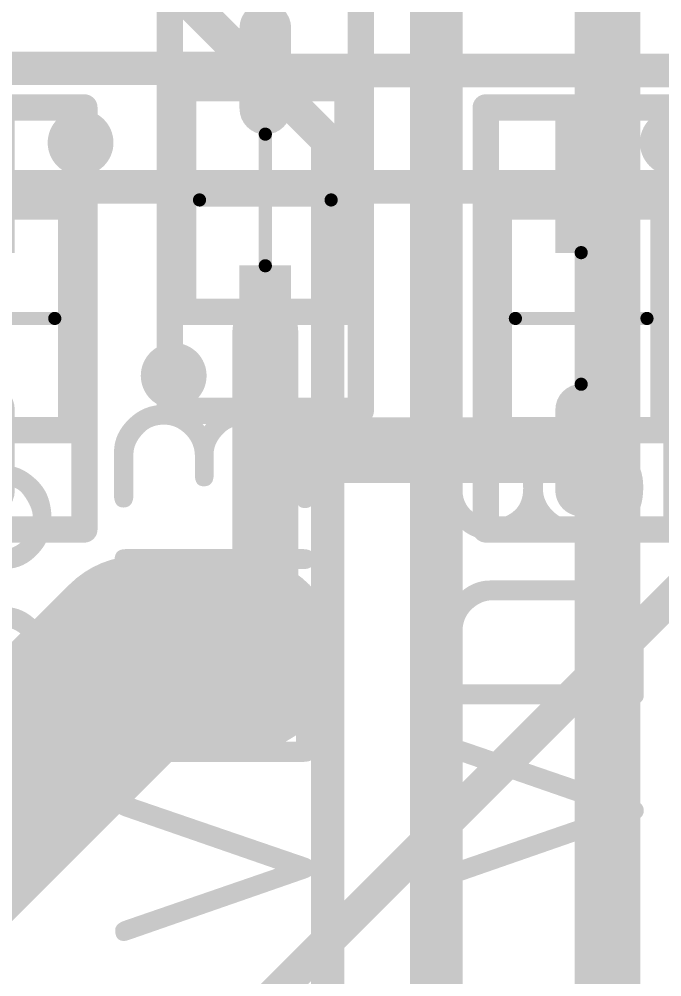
# Model space of a CAD drawing. Header units: inches. Extents: x 0 to 220, y 0 to 115.
# Drawn here: x 126.73 to 131.61, y 44.3 to 51.58 of the extents above; entities that cross this region are included whole.
import ezdxf

# ---------------------------------------------------------------- set-up
doc = ezdxf.new("R2010")
doc.units = ezdxf.units.IN
for name, color, linetype in [('Bottom Layer- Bottom', 5, 'Continuous'), ('Top 3D Body', 56, 'Continuous'), ('Top Assembly', 56, 'Continuous'), ('Top Component Center', 56, 'Continuous'), ('Top Courtyard', 56, 'Continuous'), ('Top Layer- Top', 1, 'Continuous'), ('Top Overlay- Top Silk', 2, 'Continuous'), ('Top Paste- Top Paste', 8, 'Continuous'), ('Top Solder- Top Mask', 216, 'Continuous')]:
    doc.layers.add(name, color=color, linetype=linetype)
doc.styles.add('GOST type B', font='', dxfattribs={"height": 0.2})
doc.styles.get('GOST type B').set_extended_font_data('GOST type B')

# ---------------------------------------------------------------- blocks, each defined once
blk = doc.blocks.new('SOD_323F_80')
at = {"layer": 'Top Layer- Top'}
blk.add_hatch(color=7, dxfattribs=at).paths.add_polyline_path([(-1.50311739, 0.19624675), (-0.4974780499999999, 0.19624675), (-0.4974780499999999, -0.19622643), (-1.50311739, -0.19622643)])
h = blk.add_hatch(color=7, dxfattribs=at)
edge = h.paths.add_edge_path()
edge.add_arc((0.6937032099999999, 1.143000000007392e-05), 0.1962353199999999, 90, 180)
edge.add_line((0.49746789, 1.143e-05), (0.49746789, 8.890000000037254e-06))
edge.add_arc((0.6937032099999999, 8.889999999926076e-06), 0.1962353199999999, 180, 270)
edge.add_line((0.6937032099999999, -0.19622643), (1.30687191, -0.19622643))
edge.add_arc((1.30687191, 8.889999999926076e-06), 0.1962353199999999, 270, 360)
edge.add_line((1.50310723, 8.89e-06), (1.50310723, 1.143000000002586e-05))
edge.add_arc((1.30687191, 1.143000000007392e-05), 0.1962353199999999, 1.403349049747445e-14, 90.00000000000001)
edge.add_line((1.30687191, 0.19624675), (0.6937032099999999, 0.19624675))
at = {"layer": 'Top Paste- Top Paste'}
blk.add_hatch(color=7, dxfattribs=at).paths.add_polyline_path([(-1.50311739, 0.19624675), (-0.4974780499999999, 0.19624675), (-0.4974780499999999, -0.19622643), (-1.50311739, -0.19622643)])
h = blk.add_hatch(color=7, dxfattribs=at)
edge = h.paths.add_edge_path()
edge.add_arc((0.6937032099999999, 1.143000000007392e-05), 0.1962353199999999, 90, 180)
edge.add_line((0.49746789, 1.143e-05), (0.49746789, 8.890000000037254e-06))
edge.add_arc((0.6937032099999999, 8.889999999926076e-06), 0.1962353199999999, 180, 270)
edge.add_line((0.6937032099999999, -0.19622643), (1.30687191, -0.19622643))
edge.add_arc((1.30687191, 8.889999999926076e-06), 0.1962353199999999, 270, 360)
edge.add_line((1.50310723, 8.89e-06), (1.50310723, 1.143000000002586e-05))
edge.add_arc((1.30687191, 1.143000000007392e-05), 0.1962353199999999, 1.403349049747445e-14, 90.00000000000001)
edge.add_line((1.30687191, 0.19624675), (0.6937032099999999, 0.19624675))
at = {"layer": 'Top Solder- Top Mask'}
blk.add_hatch(color=7, dxfattribs=at).paths.add_polyline_path([(-1.50311739, 0.19624675), (-0.4974780499999999, 0.19624675), (-0.4974780499999999, -0.19622643), (-1.50311739, -0.19622643)])
h = blk.add_hatch(color=7, dxfattribs=at)
edge = h.paths.add_edge_path()
edge.add_arc((0.6937032099999999, 1.143000000007392e-05), 0.1962353199999999, 90, 180)
edge.add_line((0.49746789, 1.143e-05), (0.49746789, 8.890000000037254e-06))
edge.add_arc((0.6937032099999999, 8.889999999926076e-06), 0.1962353199999999, 180, 270)
edge.add_line((0.6937032099999999, -0.19622643), (1.30687191, -0.19622643))
edge.add_arc((1.30687191, 8.889999999926076e-06), 0.1962353199999999, 270, 360)
edge.add_line((1.50310723, 8.89e-06), (1.50310723, 1.143000000002586e-05))
edge.add_arc((1.30687191, 1.143000000007392e-05), 0.1962353199999999, 1.403349049747445e-14, 90.00000000000001)
edge.add_line((1.30687191, 0.19624675), (0.6937032099999999, 0.19624675))
at = {"layer": 'Top 3D Body'}
for points in [[(0.8499906799999999, 0.62500764, 0.1999996, 0.1999996, 0), (-0.8500008399999999, 0.6249924, 0.1999996, 0.1999996, 0)], [(-0.8500008399999999, 0.6249924, 0.1999996, 0.1999996, 0), (-0.8499983, -0.6249924, 0.1999996, 0.1999996, 0)], [(0.8499906799999999, 0.62500764, 0.1999996, 0.1999996, 0), (0.8499830599999999, -0.6249771599999999, 0.1999996, 0.1999996, 0)], [(0.8499830599999999, -0.6249771599999999, 0.1999996, 0.1999996, 0), (-0.8499983, -0.6249924, 0.1999996, 0.1999996, 0)]]:
    blk.add_lwpolyline(points, format="xyseb", dxfattribs=at)
for points in [[(-0.90000074, 0.6249924, 0.0999998, 0.0999998, 1), (-0.8000009399999999, 0.6249924, 0.0999998, 0.0999998, 1)], [(-0.90000074, 0.6249924, 0.0999998, 0.0999998, 1), (-0.8000009399999999, 0.6249924, 0.0999998, 0.0999998, 1)], [(0.79999078, 0.62500764, 0.0999998, 0.0999998, 1), (0.8999905799999999, 0.62500764, 0.0999998, 0.0999998, 1)], [(0.79999078, 0.62500764, 0.0999998, 0.0999998, 1), (0.8999905799999999, 0.62500764, 0.0999998, 0.0999998, 1)], [(-0.8999982, -0.6249924, 0.0999998, 0.0999998, 1), (-0.7999984, -0.6249924, 0.0999998, 0.0999998, 1)], [(-0.8999982, -0.6249924, 0.0999998, 0.0999998, 1), (-0.7999984, -0.6249924, 0.0999998, 0.0999998, 1)], [(0.7999831599999999, -0.6249771599999999, 0.0999998, 0.0999998, 1), (0.89998296, -0.6249771599999999, 0.0999998, 0.0999998, 1)], [(0.7999831599999999, -0.6249771599999999, 0.0999998, 0.0999998, 1), (0.89998296, -0.6249771599999999, 0.0999998, 0.0999998, 1)]]:
    blk.add_lwpolyline(points, format="xyseb", close=True, dxfattribs=at)
at = {"layer": 'Top Assembly'}
for points in [[(-1.60311338, 0.7250201399999999, 0.1999996, 0.1999996, 0), (-1.603121, -0.72496934, 0.1999996, 0.1999996, 0)], [(-1.60311338, 0.7250201399999999, 0.1999996, 0.1999996, 0), (1.60309306, 0.72500998, 0.1999996, 0.1999996, 0)], [(1.60309306, 0.72500998, 0.1999996, 0.1999996, 0), (1.6030829, -0.7250125199999999, 0.1999996, 0.1999996, 0)], [(-1.603121, -0.72496934, 0.1999996, 0.1999996, 0), (1.6030829, -0.7250125199999999, 0.1999996, 0.1999996, 0)]]:
    blk.add_lwpolyline(points, format="xyseb", dxfattribs=at)
for points in [[(-1.65311328, 0.7250201399999999, 0.0999998, 0.0999998, 1), (-1.55311348, 0.7250201399999999, 0.0999998, 0.0999998, 1)], [(-1.65311328, 0.7250201399999999, 0.0999998, 0.0999998, 1), (-1.55311348, 0.7250201399999999, 0.0999998, 0.0999998, 1)], [(1.55309316, 0.72500998, 0.0999998, 0.0999998, 1), (1.65309296, 0.72500998, 0.0999998, 0.0999998, 1)], [(1.55309316, 0.72500998, 0.0999998, 0.0999998, 1), (1.65309296, 0.72500998, 0.0999998, 0.0999998, 1)], [(-1.6531209, -0.72496934, 0.0999998, 0.0999998, 1), (-1.5531211, -0.72496934, 0.0999998, 0.0999998, 1)], [(-1.6531209, -0.72496934, 0.0999998, 0.0999998, 1), (-1.5531211, -0.72496934, 0.0999998, 0.0999998, 1)], [(1.553083, -0.7250125199999999, 0.0999998, 0.0999998, 1), (1.6530828, -0.7250125199999999, 0.0999998, 0.0999998, 1)], [(1.553083, -0.7250125199999999, 0.0999998, 0.0999998, 1), (1.6530828, -0.7250125199999999, 0.0999998, 0.0999998, 1)]]:
    blk.add_lwpolyline(points, format="xyseb", close=True, dxfattribs=at)
at = {"layer": 'Top Component Center'}
for points in [[(2.54e-06, 0.50002694, 0.0999998, 0.0999998, 0), (-1.778e-05, -0.49999646, 0.0999998, 0.0999998, 0)], [(-0.5000167799999999, 1.778e-05, 0.0999998, 0.0999998, 0), (0.50000916, 1.524e-05, 0.0999998, 0.0999998, 0)]]:
    blk.add_lwpolyline(points, format="xyseb", dxfattribs=at)
for points in [[(-0.02499614, 0.50002694, 0.0499999, 0.0499999, 1), (0.02500122, 0.50002694, 0.0499999, 0.0499999, 1)], [(-0.52501546, 1.778e-05, 0.0499999, 0.0499999, 1), (-0.4750180999999999, 1.778e-05, 0.0499999, 0.0499999, 1)], [(0.47501048, 1.524e-05, 0.0499999, 0.0499999, 1), (0.52500784, 1.524e-05, 0.0499999, 0.0499999, 1)], [(-0.02501646, -0.49999646, 0.0499999, 0.0499999, 1), (0.0249809, -0.49999646, 0.0499999, 0.0499999, 1)]]:
    blk.add_lwpolyline(points, format="xyseb", close=True, dxfattribs=at)
at = {"layer": 'Top Courtyard'}
for points in [[(-1.60311338, 0.7250201399999999, 0.1999996, 0.1999996, 0), (1.60309306, 0.72500998, 0.1999996, 0.1999996, 0)], [(-1.60311338, 0.7250201399999999, 0.1999996, 0.1999996, 0), (-1.60309814, -0.7249794999999999, 0.1999996, 0.1999996, 0)], [(1.60309306, 0.72500998, 0.1999996, 0.1999996, 0), (1.6030829, -0.7250125199999999, 0.1999996, 0.1999996, 0)], [(-1.60309814, -0.7249794999999999, 0.1999996, 0.1999996, 0), (1.6030829, -0.7250125199999999, 0.1999996, 0.1999996, 0)]]:
    blk.add_lwpolyline(points, format="xyseb", dxfattribs=at)
for points in [[(-1.65311328, 0.7250201399999999, 0.0999998, 0.0999998, 1), (-1.55311348, 0.7250201399999999, 0.0999998, 0.0999998, 1)], [(-1.65311328, 0.7250201399999999, 0.0999998, 0.0999998, 1), (-1.55311348, 0.7250201399999999, 0.0999998, 0.0999998, 1)], [(1.55309316, 0.72500998, 0.0999998, 0.0999998, 1), (1.65309296, 0.72500998, 0.0999998, 0.0999998, 1)], [(1.55309316, 0.72500998, 0.0999998, 0.0999998, 1), (1.65309296, 0.72500998, 0.0999998, 0.0999998, 1)], [(-1.65309804, -0.7249794999999999, 0.0999998, 0.0999998, 1), (-1.55309824, -0.7249794999999999, 0.0999998, 0.0999998, 1)], [(-1.65309804, -0.7249794999999999, 0.0999998, 0.0999998, 1), (-1.55309824, -0.7249794999999999, 0.0999998, 0.0999998, 1)], [(1.553083, -0.7250125199999999, 0.0999998, 0.0999998, 1), (1.6530828, -0.7250125199999999, 0.0999998, 0.0999998, 1)], [(1.553083, -0.7250125199999999, 0.0999998, 0.0999998, 1), (1.6530828, -0.7250125199999999, 0.0999998, 0.0999998, 1)]]:
    blk.add_lwpolyline(points, format="xyseb", close=True, dxfattribs=at)
at = {"layer": 'Top Overlay- Top Silk'}
for points in [[(-1.21053606, 0.69623686, 0.2499995, 0.2499995, 1), (-1.4605381, 0.69623686, 0.2499995, 0.2499995, 1)], [(-1.52303734, 0.69623686, 0.12499848, 0.12499848, 1), (-1.39803886, 0.69623686, 0.12499848, 0.12499848, 1)], [(-1.2730353, 0.69623686, 0.12499848, 0.12499848, 1), (-1.14803682, 0.69623686, 0.12499848, 0.12499848, 1)], [(-0.9000083599999998, 0.6499936199999999, 0.0999998, 0.0999998, 1), (-0.80000856, 0.6499936199999999, 0.0999998, 0.0999998, 1)], [(-0.9000083599999998, 0.6499936199999999, 0.0999998, 0.0999998, 1), (-0.80000856, 0.6499936199999999, 0.0999998, 0.0999998, 1)], [(0.7999857, 0.65001902, 0.0999998, 0.0999998, 1), (0.8999854999999999, 0.65001902, 0.0999998, 0.0999998, 1)], [(0.7999857, 0.65001902, 0.0999998, 0.0999998, 1), (0.8999854999999999, 0.65001902, 0.0999998, 0.0999998, 1)], [(-0.89998296, 0.58499502, 0.0999998, 0.0999998, 1), (-0.7999831599999999, 0.58499502, 0.0999998, 0.0999998, 1)], [(0.7999984, 0.58501788, 0.0999998, 0.0999998, 1), (0.8999982, 0.58501788, 0.0999998, 0.0999998, 1)], [(-0.90000582, -0.5849873999999999, 0.0999998, 0.0999998, 1), (-0.8000060199999999, -0.5849873999999999, 0.0999998, 0.0999998, 1)], [(0.7999984, -0.58501026, 0.0999998, 0.0999998, 1), (0.8999982, -0.58501026, 0.0999998, 0.0999998, 1)], [(-0.90000074, -0.6499961599999999, 0.0999998, 0.0999998, 1), (-0.8000009399999999, -0.6499961599999999, 0.0999998, 0.0999998, 1)], [(-0.90000074, -0.6499961599999999, 0.0999998, 0.0999998, 1), (-0.8000009399999999, -0.6499961599999999, 0.0999998, 0.0999998, 1)], [(0.7999984, -0.65000632, 0.0999998, 0.0999998, 1), (0.8999982, -0.65000632, 0.0999998, 0.0999998, 1)], [(0.7999984, -0.65000632, 0.0999998, 0.0999998, 1), (0.8999982, -0.65000632, 0.0999998, 0.0999998, 1)]]:
    blk.add_lwpolyline(points, format="xyseb", close=True, dxfattribs=at)
for points in [[(0.8499856, 0.65001902, 0.1999996, 0.1999996, 0), (-0.85000846, 0.6499936199999999, 0.1999996, 0.1999996, 0)], [(-0.85000846, 0.6499936199999999, 0.1999996, 0.1999996, 0), (-0.8499830599999999, 0.58499502, 0.1999996, 0.1999996, 0)], [(0.8499856, 0.65001902, 0.1999996, 0.1999996, 0), (0.8499983, 0.58501788, 0.1999996, 0.1999996, 0)], [(-0.85000592, -0.5849873999999999, 0.1999996, 0.1999996, 0), (-0.8500008399999999, -0.6499961599999999, 0.1999996, 0.1999996, 0)], [(0.8499983, -0.58501026, 0.1999996, 0.1999996, 0), (0.8499983, -0.65000632, 0.1999996, 0.1999996, 0)], [(-0.8500008399999999, -0.6499961599999999, 0.1999996, 0.1999996, 0), (0.8499983, -0.65000632, 0.1999996, 0.1999996, 0)]]:
    blk.add_lwpolyline(points, format="xyseb", dxfattribs=at)
blk = doc.blocks.new('SOD_323F_85')
at = {"layer": 'Top Layer- Top'}
blk.add_hatch(color=7, dxfattribs=at).paths.add_polyline_path([(-1.50310469, 0.19622643), (-0.4974653499999999, 0.19622643), (-0.4974653499999999, -0.19624675), (-1.50310469, -0.19624675)])
h = blk.add_hatch(color=7, dxfattribs=at)
edge = h.paths.add_edge_path()
edge.add_arc((0.69367273, 6.350000000073923e-06), 0.1962353199999999, 90, 180)
edge.add_line((0.49743741, 6.349999999999999e-06), (0.49743741, 3.810000000037254e-06))
edge.add_arc((0.69367273, 3.809999999926076e-06), 0.1962353199999999, 180, 270)
edge.add_line((0.69367273, -0.19623151), (1.30684143, -0.19623151))
edge.add_arc((1.30684143, 3.809999999926076e-06), 0.1962353199999999, 270, 360)
edge.add_line((1.50307675, 3.81e-06), (1.50307675, 6.350000000025858e-06))
edge.add_arc((1.30684143, 6.350000000073923e-06), 0.1962353199999999, 1.403349049747445e-14, 90.00000000000001)
edge.add_line((1.30684143, 0.19624167), (0.69367273, 0.19624167))
at = {"layer": 'Top Paste- Top Paste'}
blk.add_hatch(color=7, dxfattribs=at).paths.add_polyline_path([(-1.50310469, 0.19622643), (-0.4974653499999999, 0.19622643), (-0.4974653499999999, -0.19624675), (-1.50310469, -0.19624675)])
h = blk.add_hatch(color=7, dxfattribs=at)
edge = h.paths.add_edge_path()
edge.add_arc((0.69367273, 6.350000000073923e-06), 0.1962353199999999, 90, 180)
edge.add_line((0.49743741, 6.349999999999999e-06), (0.49743741, 3.810000000037254e-06))
edge.add_arc((0.69367273, 3.809999999926076e-06), 0.1962353199999999, 180, 270)
edge.add_line((0.69367273, -0.19623151), (1.30684143, -0.19623151))
edge.add_arc((1.30684143, 3.809999999926076e-06), 0.1962353199999999, 270, 360)
edge.add_line((1.50307675, 3.81e-06), (1.50307675, 6.350000000025858e-06))
edge.add_arc((1.30684143, 6.350000000073923e-06), 0.1962353199999999, 1.403349049747445e-14, 90.00000000000001)
edge.add_line((1.30684143, 0.19624167), (0.69367273, 0.19624167))
at = {"layer": 'Top Solder- Top Mask'}
blk.add_hatch(color=7, dxfattribs=at).paths.add_polyline_path([(-1.50310469, 0.19622643), (-0.4974653499999999, 0.19622643), (-0.4974653499999999, -0.19624675), (-1.50310469, -0.19624675)])
h = blk.add_hatch(color=7, dxfattribs=at)
edge = h.paths.add_edge_path()
edge.add_arc((0.69367273, 6.350000000073923e-06), 0.1962353199999999, 90, 180)
edge.add_line((0.49743741, 6.349999999999999e-06), (0.49743741, 3.810000000037254e-06))
edge.add_arc((0.69367273, 3.809999999926076e-06), 0.1962353199999999, 180, 270)
edge.add_line((0.69367273, -0.19623151), (1.30684143, -0.19623151))
edge.add_arc((1.30684143, 3.809999999926076e-06), 0.1962353199999999, 270, 360)
edge.add_line((1.50307675, 3.81e-06), (1.50307675, 6.350000000025858e-06))
edge.add_arc((1.30684143, 6.350000000073923e-06), 0.1962353199999999, 1.403349049747445e-14, 90.00000000000001)
edge.add_line((1.30684143, 0.19624167), (0.69367273, 0.19624167))
at = {"layer": 'Top 3D Body'}
for points in [[(-0.85000846, -0.62501018, 0.1999996, 0.1999996, 0), (-0.8499983, 0.6250051, 0.1999996, 0.1999996, 0)], [(-0.8499983, 0.6250051, 0.1999996, 0.1999996, 0), (0.8499983, 0.62500764, 0.1999996, 0.1999996, 0)], [(0.8499983, -0.62500764, 0.1999996, 0.1999996, 0), (0.8499983, 0.62500764, 0.1999996, 0.1999996, 0)], [(-0.85000846, -0.62501018, 0.1999996, 0.1999996, 0), (0.8499983, -0.62500764, 0.1999996, 0.1999996, 0)]]:
    blk.add_lwpolyline(points, format="xyseb", dxfattribs=at)
for points in [[(-0.8999982, 0.6250051, 0.0999998, 0.0999998, 1), (-0.7999984, 0.6250051, 0.0999998, 0.0999998, 1)], [(-0.8999982, 0.6250051, 0.0999998, 0.0999998, 1), (-0.7999984, 0.6250051, 0.0999998, 0.0999998, 1)], [(0.7999984, 0.62500764, 0.0999998, 0.0999998, 1), (0.8999982, 0.62500764, 0.0999998, 0.0999998, 1)], [(0.7999984, 0.62500764, 0.0999998, 0.0999998, 1), (0.8999982, 0.62500764, 0.0999998, 0.0999998, 1)], [(-0.9000083599999998, -0.62501018, 0.0999998, 0.0999998, 1), (-0.80000856, -0.62501018, 0.0999998, 0.0999998, 1)], [(-0.9000083599999998, -0.62501018, 0.0999998, 0.0999998, 1), (-0.80000856, -0.62501018, 0.0999998, 0.0999998, 1)], [(0.7999984, -0.62500764, 0.0999998, 0.0999998, 1), (0.8999982, -0.62500764, 0.0999998, 0.0999998, 1)], [(0.7999984, -0.62500764, 0.0999998, 0.0999998, 1), (0.8999982, -0.62500764, 0.0999998, 0.0999998, 1)]]:
    blk.add_lwpolyline(points, format="xyseb", close=True, dxfattribs=at)
at = {"layer": 'Top Assembly'}
for points in [[(-1.60311592, -0.7250201399999999, 0.1999996, 0.1999996, 0), (-1.60311338, 0.72500236, 0.1999996, 0.1999996, 0)], [(-1.60311338, 0.72500236, 0.1999996, 0.1999996, 0), (1.60310068, 0.7250175999999999, 0.1999996, 0.1999996, 0)], [(1.60310576, -0.7250150599999999, 0.1999996, 0.1999996, 0), (1.60310068, 0.7250175999999999, 0.1999996, 0.1999996, 0)], [(-1.60311592, -0.7250201399999999, 0.1999996, 0.1999996, 0), (1.60310576, -0.7250150599999999, 0.1999996, 0.1999996, 0)]]:
    blk.add_lwpolyline(points, format="xyseb", dxfattribs=at)
for points in [[(-1.65311328, 0.72500236, 0.0999998, 0.0999998, 1), (-1.55311348, 0.72500236, 0.0999998, 0.0999998, 1)], [(-1.65311328, 0.72500236, 0.0999998, 0.0999998, 1), (-1.55311348, 0.72500236, 0.0999998, 0.0999998, 1)], [(1.55310078, 0.7250175999999999, 0.0999998, 0.0999998, 1), (1.65310058, 0.7250175999999999, 0.0999998, 0.0999998, 1)], [(1.55310078, 0.7250175999999999, 0.0999998, 0.0999998, 1), (1.65310058, 0.7250175999999999, 0.0999998, 0.0999998, 1)], [(-1.65311582, -0.7250201399999999, 0.0999998, 0.0999998, 1), (-1.55311602, -0.7250201399999999, 0.0999998, 0.0999998, 1)], [(-1.65311582, -0.7250201399999999, 0.0999998, 0.0999998, 1), (-1.55311602, -0.7250201399999999, 0.0999998, 0.0999998, 1)], [(1.55310586, -0.7250150599999999, 0.0999998, 0.0999998, 1), (1.65310566, -0.7250150599999999, 0.0999998, 0.0999998, 1)], [(1.55310586, -0.7250150599999999, 0.0999998, 0.0999998, 1), (1.65310566, -0.7250150599999999, 0.0999998, 0.0999998, 1)]]:
    blk.add_lwpolyline(points, format="xyseb", close=True, dxfattribs=at)
at = {"layer": 'Top Component Center'}
for points in [[(0, -0.49999646, 0.0999998, 0.0999998, 0), (7.619999999999999e-06, 0.4999939199999999, 0.0999998, 0.0999998, 0)], [(0.5000117000000001, -3.302e-05, 0.0999998, 0.0999998, 0), (-0.5000142399999999, 2.54e-06, 0.0999998, 0.0999998, 0)]]:
    blk.add_lwpolyline(points, format="xyseb", dxfattribs=at)
for points in [[(-0.02499106, 0.4999939199999999, 0.0499999, 0.0499999, 1), (0.0250063, 0.4999939199999999, 0.0499999, 0.0499999, 1)], [(-0.5250129199999999, 2.54e-06, 0.0499999, 0.0499999, 1), (-0.4750155599999999, 2.54e-06, 0.0499999, 0.0499999, 1)], [(0.47501302, -3.302e-05, 0.0499999, 0.0499999, 1), (0.52501038, -3.302e-05, 0.0499999, 0.0499999, 1)], [(-0.02499868, -0.49999646, 0.0499999, 0.0499999, 1), (0.02499868, -0.49999646, 0.0499999, 0.0499999, 1)]]:
    blk.add_lwpolyline(points, format="xyseb", close=True, dxfattribs=at)
at = {"layer": 'Top Courtyard'}
for points in [[(-1.60311592, -0.7249922, 0.1999996, 0.1999996, 0), (-1.60311338, 0.72500236, 0.1999996, 0.1999996, 0)], [(-1.60311338, 0.72500236, 0.1999996, 0.1999996, 0), (1.60310068, 0.7250175999999999, 0.1999996, 0.1999996, 0)], [(1.60310576, -0.7250150599999999, 0.1999996, 0.1999996, 0), (1.60310068, 0.7250175999999999, 0.1999996, 0.1999996, 0)], [(1.60310576, -0.7250150599999999, 0.1999996, 0.1999996, 0), (-1.60311592, -0.7249922, 0.1999996, 0.1999996, 0)]]:
    blk.add_lwpolyline(points, format="xyseb", dxfattribs=at)
for points in [[(-1.65311328, 0.72500236, 0.0999998, 0.0999998, 1), (-1.55311348, 0.72500236, 0.0999998, 0.0999998, 1)], [(-1.65311328, 0.72500236, 0.0999998, 0.0999998, 1), (-1.55311348, 0.72500236, 0.0999998, 0.0999998, 1)], [(1.55310078, 0.7250175999999999, 0.0999998, 0.0999998, 1), (1.65310058, 0.7250175999999999, 0.0999998, 0.0999998, 1)], [(1.55310078, 0.7250175999999999, 0.0999998, 0.0999998, 1), (1.65310058, 0.7250175999999999, 0.0999998, 0.0999998, 1)], [(-1.65311582, -0.7249922, 0.0999998, 0.0999998, 1), (-1.55311602, -0.7249922, 0.0999998, 0.0999998, 1)], [(-1.65311582, -0.7249922, 0.0999998, 0.0999998, 1), (-1.55311602, -0.7249922, 0.0999998, 0.0999998, 1)], [(1.55310586, -0.7250150599999999, 0.0999998, 0.0999998, 1), (1.65310566, -0.7250150599999999, 0.0999998, 0.0999998, 1)], [(1.55310586, -0.7250150599999999, 0.0999998, 0.0999998, 1), (1.65310566, -0.7250150599999999, 0.0999998, 0.0999998, 1)]]:
    blk.add_lwpolyline(points, format="xyseb", close=True, dxfattribs=at)
at = {"layer": 'Top Overlay- Top Silk'}
for points in [[(-1.21049542, 0.6962394, 0.2499995, 0.2499995, 1), (-1.46049746, 0.6962394, 0.2499995, 0.2499995, 1)], [(-1.5229967, 0.6962394, 0.12499848, 0.12499848, 1), (-1.39799822, 0.6962394, 0.12499848, 0.12499848, 1)], [(-1.27299466, 0.6962394, 0.12499848, 0.12499848, 1), (-1.14799618, 0.6962394, 0.12499848, 0.12499848, 1)], [(-0.90001344, 0.65000632, 0.0999998, 0.0999998, 1), (-0.80001364, 0.65000632, 0.0999998, 0.0999998, 1)], [(-0.90001344, 0.65000632, 0.0999998, 0.0999998, 1), (-0.80001364, 0.65000632, 0.0999998, 0.0999998, 1)], [(0.7999857, 0.6499936199999999, 0.0999998, 0.0999998, 1), (0.8999854999999999, 0.6499936199999999, 0.0999998, 0.0999998, 1)], [(0.7999857, 0.6499936199999999, 0.0999998, 0.0999998, 1), (0.8999854999999999, 0.6499936199999999, 0.0999998, 0.0999998, 1)], [(-0.90000074, 0.58497216, 0.0999998, 0.0999998, 1), (-0.8000009399999999, 0.58497216, 0.0999998, 0.0999998, 1)], [(0.80001618, 0.58501026, 0.0999998, 0.0999998, 1), (0.9000159799999999, 0.58501026, 0.0999998, 0.0999998, 1)], [(-0.8999804199999999, -0.58499248, 0.0999998, 0.0999998, 1), (-0.7999806199999999, -0.58499248, 0.0999998, 0.0999998, 1)], [(0.7999882399999999, -0.58501534, 0.0999998, 0.0999998, 1), (0.89998804, -0.58501534, 0.0999998, 0.0999998, 1)], [(-0.8999905799999999, -0.64998854, 0.0999998, 0.0999998, 1), (-0.79999078, -0.64998854, 0.0999998, 0.0999998, 1)], [(-0.8999905799999999, -0.64998854, 0.0999998, 0.0999998, 1), (-0.79999078, -0.64998854, 0.0999998, 0.0999998, 1)], [(0.7999882399999999, -0.6499986999999999, 0.0999998, 0.0999998, 1), (0.89998804, -0.6499986999999999, 0.0999998, 0.0999998, 1)], [(0.7999882399999999, -0.6499986999999999, 0.0999998, 0.0999998, 1), (0.89998804, -0.6499986999999999, 0.0999998, 0.0999998, 1)]]:
    blk.add_lwpolyline(points, format="xyseb", close=True, dxfattribs=at)
for points in [[(0.8499856, 0.6499936199999999, 0.1999996, 0.1999996, 0), (-0.8500135399999998, 0.65000632, 0.1999996, 0.1999996, 0)], [(-0.8500008399999999, 0.58497216, 0.1999996, 0.1999996, 0), (-0.8500135399999998, 0.65000632, 0.1999996, 0.1999996, 0)], [(0.85001608, 0.58501026, 0.1999996, 0.1999996, 0), (0.8499856, 0.6499936199999999, 0.1999996, 0.1999996, 0)], [(-0.8499906799999999, -0.64998854, 0.1999996, 0.1999996, 0), (-0.84998052, -0.58499248, 0.1999996, 0.1999996, 0)], [(0.8499881399999999, -0.6499986999999999, 0.1999996, 0.1999996, 0), (0.8499881399999999, -0.58501534, 0.1999996, 0.1999996, 0)], [(0.8499881399999999, -0.6499986999999999, 0.1999996, 0.1999996, 0), (-0.8499906799999999, -0.64998854, 0.1999996, 0.1999996, 0)]]:
    blk.add_lwpolyline(points, format="xyseb", dxfattribs=at)
blk = doc.blocks.new('SOD_323F_87')
at = {"layer": 'Top Layer- Top'}
blk.add_hatch(color=7, dxfattribs=at).paths.add_polyline_path([(-1.50310215, 0.19626453), (-0.4974628099999999, 0.19626453), (-0.4974628099999999, -0.19620865), (-1.50310215, -0.19620865)])
h = blk.add_hatch(color=7, dxfattribs=at)
edge = h.paths.add_edge_path()
edge.add_arc((0.69371083, 8.890000000073924e-06), 0.1962353199999999, 90, 180)
edge.add_line((0.49747551, 8.89e-06), (0.49747551, 6.350000000037254e-06))
edge.add_arc((0.69371083, 6.349999999926076e-06), 0.1962353199999999, 180, 270)
edge.add_line((0.69371083, -0.19622897), (1.30687953, -0.19622897))
edge.add_arc((1.30687953, 6.349999999926076e-06), 0.1962353199999999, 270, 360)
edge.add_line((1.50311485, 6.349999999999999e-06), (1.50311485, 8.89000000002586e-06))
edge.add_arc((1.30687953, 8.890000000073924e-06), 0.1962353199999999, 1.403349049747445e-14, 90.00000000000001)
edge.add_line((1.30687953, 0.19624421), (0.69371083, 0.19624421))
at = {"layer": 'Top Paste- Top Paste'}
blk.add_hatch(color=7, dxfattribs=at).paths.add_polyline_path([(-1.50310215, 0.19626453), (-0.4974628099999999, 0.19626453), (-0.4974628099999999, -0.19620865), (-1.50310215, -0.19620865)])
h = blk.add_hatch(color=7, dxfattribs=at)
edge = h.paths.add_edge_path()
edge.add_arc((0.69371083, 8.890000000073924e-06), 0.1962353199999999, 90, 180)
edge.add_line((0.49747551, 8.89e-06), (0.49747551, 6.350000000037254e-06))
edge.add_arc((0.69371083, 6.349999999926076e-06), 0.1962353199999999, 180, 270)
edge.add_line((0.69371083, -0.19622897), (1.30687953, -0.19622897))
edge.add_arc((1.30687953, 6.349999999926076e-06), 0.1962353199999999, 270, 360)
edge.add_line((1.50311485, 6.349999999999999e-06), (1.50311485, 8.89000000002586e-06))
edge.add_arc((1.30687953, 8.890000000073924e-06), 0.1962353199999999, 1.403349049747445e-14, 90.00000000000001)
edge.add_line((1.30687953, 0.19624421), (0.69371083, 0.19624421))
at = {"layer": 'Top Solder- Top Mask'}
blk.add_hatch(color=7, dxfattribs=at).paths.add_polyline_path([(-1.50310215, 0.19626453), (-0.4974628099999999, 0.19626453), (-0.4974628099999999, -0.19620865), (-1.50310215, -0.19620865)])
h = blk.add_hatch(color=7, dxfattribs=at)
edge = h.paths.add_edge_path()
edge.add_arc((0.69371083, 8.890000000073924e-06), 0.1962353199999999, 90, 180)
edge.add_line((0.49747551, 8.89e-06), (0.49747551, 6.350000000037254e-06))
edge.add_arc((0.69371083, 6.349999999926076e-06), 0.1962353199999999, 180, 270)
edge.add_line((0.69371083, -0.19622897), (1.30687953, -0.19622897))
edge.add_arc((1.30687953, 6.349999999926076e-06), 0.1962353199999999, 270, 360)
edge.add_line((1.50311485, 6.349999999999999e-06), (1.50311485, 8.89000000002586e-06))
edge.add_arc((1.30687953, 8.890000000073924e-06), 0.1962353199999999, 1.403349049747445e-14, 90.00000000000001)
edge.add_line((1.30687953, 0.19624421), (0.69371083, 0.19624421))
at = {"layer": 'Top 3D Body'}
for points in [[(-0.8499983, -0.6249924, 0.1999996, 0.1999996, 0), (-0.84999322, 0.6250051, 0.1999996, 0.1999996, 0)], [(-0.84999322, 0.6250051, 0.1999996, 0.1999996, 0), (0.850011, 0.62502288, 0.1999996, 0.1999996, 0)], [(0.8500186200000001, -0.62499748, 0.1999996, 0.1999996, 0), (0.850011, 0.62502288, 0.1999996, 0.1999996, 0)], [(0.8500186200000001, -0.62499748, 0.1999996, 0.1999996, 0), (-0.8499983, -0.6249924, 0.1999996, 0.1999996, 0)]]:
    blk.add_lwpolyline(points, format="xyseb", dxfattribs=at)
for points in [[(-0.89999312, 0.6250051, 0.0999998, 0.0999998, 1), (-0.7999933199999999, 0.6250051, 0.0999998, 0.0999998, 1)], [(-0.89999312, 0.6250051, 0.0999998, 0.0999998, 1), (-0.7999933199999999, 0.6250051, 0.0999998, 0.0999998, 1)], [(0.8000110999999999, 0.62502288, 0.0999998, 0.0999998, 1), (0.9000109, 0.62502288, 0.0999998, 0.0999998, 1)], [(0.8000110999999999, 0.62502288, 0.0999998, 0.0999998, 1), (0.9000109, 0.62502288, 0.0999998, 0.0999998, 1)], [(-0.8999982, -0.6249924, 0.0999998, 0.0999998, 1), (-0.7999984, -0.6249924, 0.0999998, 0.0999998, 1)], [(-0.8999982, -0.6249924, 0.0999998, 0.0999998, 1), (-0.7999984, -0.6249924, 0.0999998, 0.0999998, 1)], [(0.80001872, -0.62499748, 0.0999998, 0.0999998, 1), (0.9000185199999999, -0.62499748, 0.0999998, 0.0999998, 1)], [(0.80001872, -0.62499748, 0.0999998, 0.0999998, 1), (0.9000185199999999, -0.62499748, 0.0999998, 0.0999998, 1)]]:
    blk.add_lwpolyline(points, format="xyseb", close=True, dxfattribs=at)
at = {"layer": 'Top Assembly'}
for points in [[(-1.60311592, 0.7250049, 0.1999996, 0.1999996, 0), (1.60309306, 0.72505062, 0.1999996, 0.1999996, 0)], [(-1.60310322, -0.72500744, 0.1999996, 0.1999996, 0), (-1.60311592, 0.7250049, 0.1999996, 0.1999996, 0)], [(1.60311592, -0.72502522, 0.1999996, 0.1999996, 0), (1.60309306, 0.72505062, 0.1999996, 0.1999996, 0)], [(1.60311592, -0.72502522, 0.1999996, 0.1999996, 0), (-1.60310322, -0.72500744, 0.1999996, 0.1999996, 0)]]:
    blk.add_lwpolyline(points, format="xyseb", dxfattribs=at)
for points in [[(-1.65311582, 0.7250049, 0.0999998, 0.0999998, 1), (-1.55311602, 0.7250049, 0.0999998, 0.0999998, 1)], [(-1.65311582, 0.7250049, 0.0999998, 0.0999998, 1), (-1.55311602, 0.7250049, 0.0999998, 0.0999998, 1)], [(1.55309316, 0.72505062, 0.0999998, 0.0999998, 1), (1.65309296, 0.72505062, 0.0999998, 0.0999998, 1)], [(1.55309316, 0.72505062, 0.0999998, 0.0999998, 1), (1.65309296, 0.72505062, 0.0999998, 0.0999998, 1)], [(-1.65310312, -0.72500744, 0.0999998, 0.0999998, 1), (-1.55310332, -0.72500744, 0.0999998, 0.0999998, 1)], [(-1.65310312, -0.72500744, 0.0999998, 0.0999998, 1), (-1.55310332, -0.72500744, 0.0999998, 0.0999998, 1)], [(1.55311602, -0.72502522, 0.0999998, 0.0999998, 1), (1.65311582, -0.72502522, 0.0999998, 0.0999998, 1)], [(1.55311602, -0.72502522, 0.0999998, 0.0999998, 1), (1.65311582, -0.72502522, 0.0999998, 0.0999998, 1)]]:
    blk.add_lwpolyline(points, format="xyseb", close=True, dxfattribs=at)
at = {"layer": 'Top Component Center'}
for points in [[(1.778e-05, -0.4999812199999999, 0.0999998, 0.0999998, 0), (1.778e-05, 0.5000243999999999, 0.0999998, 0.0999998, 0)], [(0.50000154, -2.54e-06, 0.0999998, 0.0999998, 0), (-0.499999, 2.032e-05, 0.0999998, 0.0999998, 0)]]:
    blk.add_lwpolyline(points, format="xyseb", dxfattribs=at)
for points in [[(-0.0249809, 0.5000243999999999, 0.0499999, 0.0499999, 1), (0.02501646, 0.5000243999999999, 0.0499999, 0.0499999, 1)], [(-0.5249976799999999, 2.032e-05, 0.0499999, 0.0499999, 1), (-0.47500032, 2.032e-05, 0.0499999, 0.0499999, 1)], [(0.47500286, -2.54e-06, 0.0499999, 0.0499999, 1), (0.52500022, -2.54e-06, 0.0499999, 0.0499999, 1)], [(-0.0249809, -0.4999812199999999, 0.0499999, 0.0499999, 1), (0.02501646, -0.4999812199999999, 0.0499999, 0.0499999, 1)]]:
    blk.add_lwpolyline(points, format="xyseb", close=True, dxfattribs=at)
at = {"layer": 'Top Courtyard'}
for points in [[(-1.60311592, 0.7250049, 0.1999996, 0.1999996, 0), (1.60309306, 0.72505062, 0.1999996, 0.1999996, 0)], [(-1.60309052, -0.7249668, 0.1999996, 0.1999996, 0), (-1.60311592, 0.7250049, 0.1999996, 0.1999996, 0)], [(1.60311592, -0.72502522, 0.1999996, 0.1999996, 0), (1.60309306, 0.72505062, 0.1999996, 0.1999996, 0)], [(1.60311592, -0.72502522, 0.1999996, 0.1999996, 0), (-1.60309052, -0.7249668, 0.1999996, 0.1999996, 0)]]:
    blk.add_lwpolyline(points, format="xyseb", dxfattribs=at)
for points in [[(-1.65311582, 0.7250049, 0.0999998, 0.0999998, 1), (-1.55311602, 0.7250049, 0.0999998, 0.0999998, 1)], [(-1.65311582, 0.7250049, 0.0999998, 0.0999998, 1), (-1.55311602, 0.7250049, 0.0999998, 0.0999998, 1)], [(1.55309316, 0.72505062, 0.0999998, 0.0999998, 1), (1.65309296, 0.72505062, 0.0999998, 0.0999998, 1)], [(1.55309316, 0.72505062, 0.0999998, 0.0999998, 1), (1.65309296, 0.72505062, 0.0999998, 0.0999998, 1)], [(-1.65309042, -0.7249668, 0.0999998, 0.0999998, 1), (-1.55309062, -0.7249668, 0.0999998, 0.0999998, 1)], [(-1.65309042, -0.7249668, 0.0999998, 0.0999998, 1), (-1.55309062, -0.7249668, 0.0999998, 0.0999998, 1)], [(1.55311602, -0.72502522, 0.0999998, 0.0999998, 1), (1.65311582, -0.72502522, 0.0999998, 0.0999998, 1)], [(1.55311602, -0.72502522, 0.0999998, 0.0999998, 1), (1.65311582, -0.72502522, 0.0999998, 0.0999998, 1)]]:
    blk.add_lwpolyline(points, format="xyseb", close=True, dxfattribs=at)
at = {"layer": 'Top Overlay- Top Silk'}
for points in [[(-1.2104751, 0.6962444799999999, 0.2499995, 0.2499995, 1), (-1.46047714, 0.6962444799999999, 0.2499995, 0.2499995, 1)], [(-1.52297638, 0.6962444799999999, 0.12499848, 0.12499848, 1), (-1.3979779, 0.6962444799999999, 0.12499848, 0.12499848, 1)], [(-1.27297434, 0.6962444799999999, 0.12499848, 0.12499848, 1), (-1.14797586, 0.6962444799999999, 0.12499848, 0.12499848, 1)], [(-0.8999905799999999, 0.65000124, 0.0999998, 0.0999998, 1), (-0.79999078, 0.65000124, 0.0999998, 0.0999998, 1)], [(-0.8999905799999999, 0.65000124, 0.0999998, 0.0999998, 1), (-0.79999078, 0.65000124, 0.0999998, 0.0999998, 1)], [(0.8000060199999999, 0.65000124, 0.0999998, 0.0999998, 1), (0.90000582, 0.65000124, 0.0999998, 0.0999998, 1)], [(0.8000060199999999, 0.65000124, 0.0999998, 0.0999998, 1), (0.90000582, 0.65000124, 0.0999998, 0.0999998, 1)], [(-0.8999626399999999, 0.5850255, 0.0999998, 0.0999998, 1), (-0.7999628399999998, 0.5850255, 0.0999998, 0.0999998, 1)], [(0.80002634, 0.5850382, 0.0999998, 0.0999998, 1), (0.90002614, 0.5850382, 0.0999998, 0.0999998, 1)], [(-0.8999982, -0.5849619999999999, 0.0999998, 0.0999998, 1), (-0.7999984, -0.5849619999999999, 0.0999998, 0.0999998, 1)], [(0.80001618, -0.58498232, 0.0999998, 0.0999998, 1), (0.9000159799999999, -0.58498232, 0.0999998, 0.0999998, 1)], [(-0.8999982, -0.6499910799999999, 0.0999998, 0.0999998, 1), (-0.7999984, -0.6499910799999999, 0.0999998, 0.0999998, 1)], [(-0.8999982, -0.6499910799999999, 0.0999998, 0.0999998, 1), (-0.7999984, -0.6499910799999999, 0.0999998, 0.0999998, 1)], [(0.7999882399999999, -0.6499986999999999, 0.0999998, 0.0999998, 1), (0.89998804, -0.6499986999999999, 0.0999998, 0.0999998, 1)], [(0.7999882399999999, -0.6499986999999999, 0.0999998, 0.0999998, 1), (0.89998804, -0.6499986999999999, 0.0999998, 0.0999998, 1)]]:
    blk.add_lwpolyline(points, format="xyseb", close=True, dxfattribs=at)
for points in [[(0.85000592, 0.65000124, 0.1999996, 0.1999996, 0), (-0.8499906799999999, 0.65000124, 0.1999996, 0.1999996, 0)], [(-0.84996274, 0.5850255, 0.1999996, 0.1999996, 0), (-0.8499906799999999, 0.65000124, 0.1999996, 0.1999996, 0)], [(0.8500262399999999, 0.5850382, 0.1999996, 0.1999996, 0), (0.85000592, 0.65000124, 0.1999996, 0.1999996, 0)], [(-0.8499983, -0.6499910799999999, 0.1999996, 0.1999996, 0), (-0.8499983, -0.5849619999999999, 0.1999996, 0.1999996, 0)], [(0.8499881399999999, -0.6499986999999999, 0.1999996, 0.1999996, 0), (0.85001608, -0.58498232, 0.1999996, 0.1999996, 0)], [(0.8499881399999999, -0.6499986999999999, 0.1999996, 0.1999996, 0), (-0.8499983, -0.6499910799999999, 0.1999996, 0.1999996, 0)]]:
    blk.add_lwpolyline(points, format="xyseb", dxfattribs=at)

msp = doc.modelspace()

# ---------------------------------------------------------------- linework, layer by layer
at = {"layer": 'Bottom Layer- Bottom'}
for points in [[(131.19999922, 42.49999881999999, 0.499999, 0.499999, 0), (131.19999922, 56.84726756, 0.499999, 0.499999, 0)], [(127.1999996, 52.52829474, 0.254, 0.254, 0), (129.0730083, 50.65528603999999, 0.254, 0.254, 0)], [(129.89999928, 42.70000096, 0.3999992, 0.3999992, 0), (129.89999928, 51.85000044, 0.3999992, 0.3999992, 0)], [(129.0730083, 41.92699006, 0.254, 0.254, 0), (129.0730083, 50.65528603999999, 0.254, 0.254, 0)]]:
    msp.add_lwpolyline(points, format="xyseb", dxfattribs=at)
msp.add_lwpolyline([(129.0095083, 50.65528603999999, 0.127, 0.127, 1), (129.1365083, 50.65528603999999, 0.127, 0.127, 1)], format="xyseb", close=True, dxfattribs=at)
msp.add_lwpolyline([(129.0095083, 50.65528603999999, 0.127, 0.127, 1), (129.1365083, 50.65528603999999, 0.127, 0.127, 1)], format="xyseb", close=True, dxfattribs=at)
at = {"layer": 'Top Layer- Top'}
for points in [[(124.72789888, 51.20309292, 0.254, 0.254, 0), (128.5999968, 51.20309292, 0.254, 0.254, 0)], [(128.5999968, 51.20309292, 0.254, 0.254, 0), (128.60000696, 51.20309292, 0.254, 0.254, 0)], [(128.60000696, 51.20309292, 0.254, 0.254, 0), (128.60001458, 51.20310053999999, 0.254, 0.254, 0)], [(128.60001458, 51.20283384, 0.254, 0.254, 0), (128.6162147, 51.18663372, 0.254, 0.254, 0)], [(128.6162147, 51.18663372, 0.254, 0.254, 0), (137.2125907, 51.18663372, 0.254, 0.254, 0)], [(126.50003656, 50.30282039999999, 0.254, 0.254, 0), (129.19371164, 50.30282039999999, 0.254, 0.254, 0)], [(129.19371164, 50.30282039999999, 0.254, 0.254, 0), (129.19373196, 50.30280008, 0.254, 0.254, 0)], [(129.19373196, 50.30280008, 0.254, 0.254, 0), (130.99998692, 50.30280008, 0.254, 0.254, 0)], [(131.06398984, 50.30278738, 0.254, 0.254, 0), (132.7359169, 50.30278738, 0.254, 0.254, 0)], [(128.5999968, 48.30224274, 0.499999, 0.499999, 0), (128.5999968, 49.20250763999999, 0.499999, 0.499999, 0)], [(112.39500254, 27.89500136, 0.254, 0.254, 0), (133.08056696, 48.58056577999999, 0.254, 0.254, 0)], [(128.5999968, 48.30224274, 0.499999, 0.499999, 0), (128.60001966, 48.3022656, 0.499999, 0.499999, 0)], [(128.5999968, 46.94623834, 0.499999, 0.499999, 0), (128.5999968, 48.30224274, 0.499999, 0.499999, 0)], [(128.60001966, 48.3022656, 0.499999, 0.499999, 0), (131.00003264, 48.3022656, 0.499999, 0.499999, 0)], [(120.9999993, 40.10852277999999, 1.49999954, 1.49999954, 0), (127.641477, 46.75000048, 1.49999954, 1.49999954, 0)], [(127.641477, 46.75000048, 1.49999954, 1.49999954, 0), (128.40375894, 46.75000048, 1.49999954, 1.49999954, 0)], [(128.40375894, 46.75000048, 0.499999, 0.499999, 0), (128.5999968, 46.94623834, 0.499999, 0.499999, 0)]]:
    msp.add_lwpolyline(points, format="xyseb", dxfattribs=at)
for points in [[(128.5364968, 51.20309292, 0.127, 0.127, 1), (128.6634968, 51.20309292, 0.127, 0.127, 1)], [(128.5364968, 51.20309292, 0.127, 0.127, 1), (128.6634968, 51.20309292, 0.127, 0.127, 1)], [(128.53650696, 51.20309292, 0.127, 0.127, 1), (128.66350696, 51.20309292, 0.127, 0.127, 1)], [(128.53650696, 51.20309292, 0.127, 0.127, 1), (128.66350696, 51.20309292, 0.127, 0.127, 1)], [(128.53651458, 51.20310053999999, 0.127, 0.127, 1), (128.66351458, 51.20310053999999, 0.127, 0.127, 1)], [(128.53651458, 51.20283384, 0.127, 0.127, 1), (128.66351458, 51.20283384, 0.127, 0.127, 1)], [(128.5527147, 51.18663372, 0.127, 0.127, 1), (128.6797147, 51.18663372, 0.127, 0.127, 1)], [(128.5527147, 51.18663372, 0.127, 0.127, 1), (128.6797147, 51.18663372, 0.127, 0.127, 1)], [(129.13021164, 50.30282039999999, 0.127, 0.127, 1), (129.25721164, 50.30282039999999, 0.127, 0.127, 1)], [(129.13021164, 50.30282039999999, 0.127, 0.127, 1), (129.25721164, 50.30282039999999, 0.127, 0.127, 1)], [(129.13023196, 50.30280008, 0.127, 0.127, 1), (129.25723196, 50.30280008, 0.127, 0.127, 1)], [(129.13023196, 50.30280008, 0.127, 0.127, 1), (129.25723196, 50.30280008, 0.127, 0.127, 1)], [(130.93648692, 50.30280008, 0.127, 0.127, 1), (131.06348692, 50.30280008, 0.127, 0.127, 1)], [(131.00048984, 50.30278738, 0.127, 0.127, 1), (131.12748984, 50.30278738, 0.127, 0.127, 1)], [(128.47499832, 49.20250763999999, 0.2499995, 0.2499995, 1), (128.72499528, 49.20250763999999, 0.2499995, 0.2499995, 1)], [(128.47499832, 48.30224274, 0.2499995, 0.2499995, 1), (128.72499528, 48.30224274, 0.2499995, 0.2499995, 1)], [(128.47499832, 48.30224274, 0.2499995, 0.2499995, 1), (128.72499528, 48.30224274, 0.2499995, 0.2499995, 1)], [(128.47499832, 48.30224274, 0.2499995, 0.2499995, 1), (128.72499528, 48.30224274, 0.2499995, 0.2499995, 1)], [(128.47502118, 48.3022656, 0.2499995, 0.2499995, 1), (128.72501814, 48.3022656, 0.2499995, 0.2499995, 1)], [(128.47502118, 48.3022656, 0.2499995, 0.2499995, 1), (128.72501814, 48.3022656, 0.2499995, 0.2499995, 1)], [(130.87503416, 48.3022656, 0.2499995, 0.2499995, 1), (131.12503112, 48.3022656, 0.2499995, 0.2499995, 1)], [(127.26647648, 46.75000048, 0.7499985, 0.7499985, 1), (128.01647752, 46.75000048, 0.7499985, 0.7499985, 1)], [(127.26647648, 46.75000048, 0.7499985, 0.7499985, 1), (128.01647752, 46.75000048, 0.7499985, 0.7499985, 1)], [(128.02875842, 46.75000048, 0.7499985, 0.7499985, 1), (128.77875946, 46.75000048, 0.7499985, 0.7499985, 1)], [(128.47499832, 46.94623834, 0.2499995, 0.2499995, 1), (128.72499528, 46.94623834, 0.2499995, 0.2499995, 1)], [(128.47499832, 46.94623834, 0.2499995, 0.2499995, 1), (128.72499528, 46.94623834, 0.2499995, 0.2499995, 1)], [(128.27876046, 46.75000048, 0.2499995, 0.2499995, 1), (128.52875742, 46.75000048, 0.2499995, 0.2499995, 1)]]:
    msp.add_lwpolyline(points, format="xyseb", close=True, dxfattribs=at)

# ---------------------------------------------------------------- block references
for name, p, rotation in [('SOD_323F_80', (128.60000696, 50.20280536), 90), ('SOD_323F_87', (126.50000862, 49.30252521999999), 270), ('SOD_323F_85', (131.00002756, 49.30252268), 270)]:
    msp.add_blockref(name, p, dxfattribs=dict(rotation=rotation))

# ---------------------------------------------------------------- texts
at = {"layer": 'Top Overlay- Top Silk', "style": 'GOST type B'}
for s, p in [('VD13', (128.979295, 44.4685801)), ('VD8', (131.4757721, 44.90607224)), ('VD6', (126.97577094, 44.70400507999999))]:
    msp.add_text(s, height=1.524, rotation=90, dxfattribs=at).set_placement(p)

doc.saveas('drawing.dxf')
